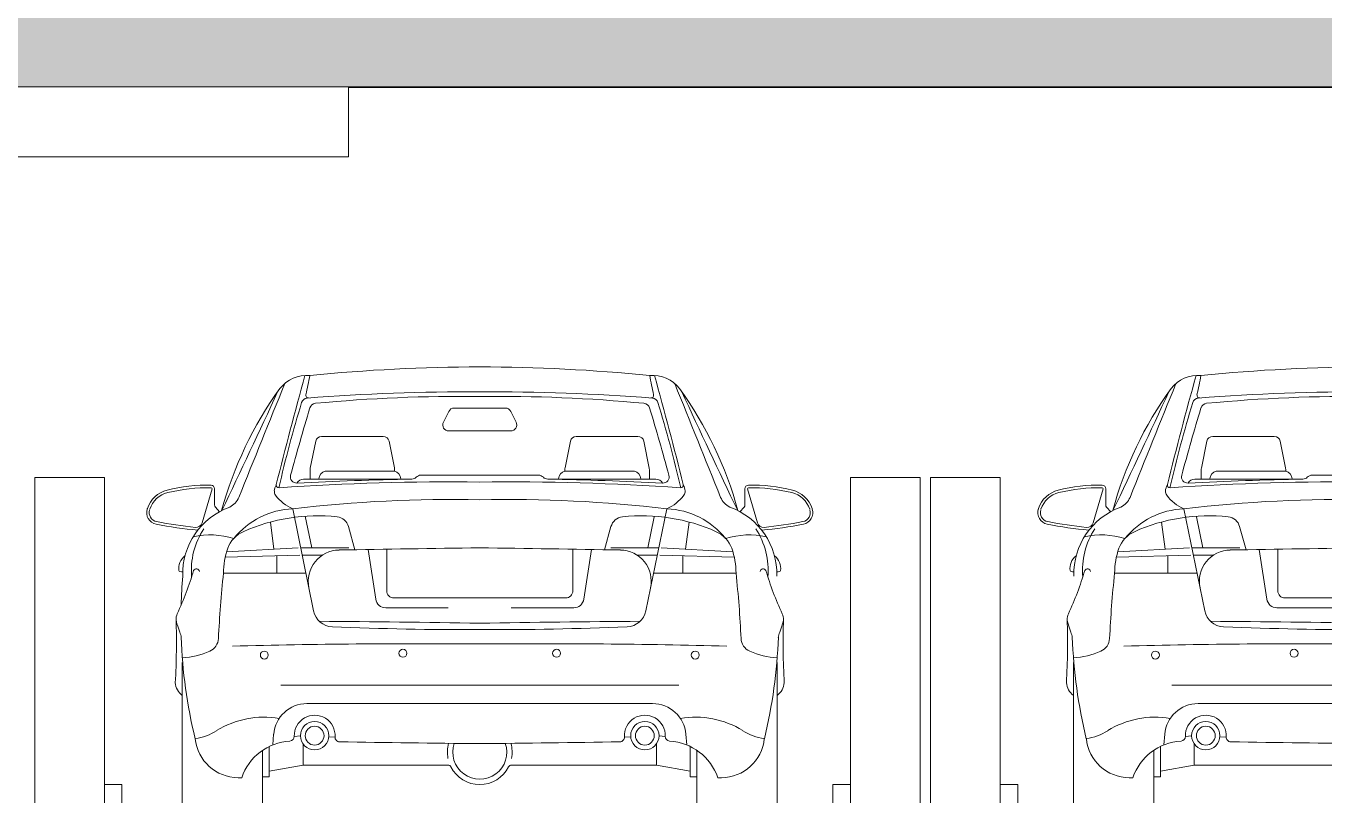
# Model space of a CAD drawing. Header units: millimetres. Extents: x 51154 to 151340, y -24069 to 30962.
# Drawn here: x 111106 to 114830, y -8380 to -6175 of the extents above; entities that cross this region are included whole.
import ezdxf

# ---------------------------------------------------------------- set-up
doc = ezdxf.new("R2010")
doc.units = ezdxf.units.MM
doc.layers.add('Парковка-1', color=7, linetype='Continuous', lineweight=9, true_color=0xaaaaaa)
doc.layers.add('Элементы узлов-1', color=7, linetype='Continuous', lineweight=9, true_color=0xaaaaaa)
for name, color, linetype, lineweight in [('Перекрытия', 7, 'Continuous', 9), ('Стены', 7, 'Continuous', 9), ('Структура _1_', 7, 'Continuous', 18), ('Штриховка разреза-2', 7, 'Continuous', 9)]:
    doc.layers.add(name, color=color, linetype=linetype, lineweight=lineweight)

# ---------------------------------------------------------------- blocks, each defined once
blk = doc.blocks.new('Прк_Свб_Механизированная парковка_Параллельная - Прк_Свб_Механизированная парковка_Параллельная-V283-Разрез 1-1')
at = {"layer": 'Парковка-1'}
for p, q in [((111130.7, -9950), (111130.7, -7470)), ((111330.7, -7470), (111130.7, -7470)), ((111330.7, -7470), (111330.7, -9950)), ((113470.7, -9950), (113470.7, -7470)), ((113670.7, -7470), (113470.7, -7470)), ((113670.7, -7470), (113670.7, -9950)), ((111380.7, -8350), (111330.7, -8350)), ((111330.7, -8350), (111330.7, -8600)), ((111380.7, -8539.9), (111380.7, -8350)), ((113470.7, -8350), (113420.7, -8350)), ((113420.7, -8350), (113420.7, -8539.9)), ((113470.7, -8600), (113470.7, -8350))]:
    blk.add_line(p, q, dxfattribs=at)
blk.add_arc((113191.6, -7612.4), 171.1, 17.6183, 18.326, dxfattribs=at)
at = {"layer": 'Элементы узлов-1'}
for p, q in [((112318.5, -7280.3), (112303.1, -7311.3)), ((112334, -7270.7), (112407.5, -7270.7)), ((112407.5, -7270.7), (112480.9, -7270.7)), ((112496.4, -7280.3), (112511.8, -7311.3)), ((111921.3, -7443), (111936.8, -7365.9)), ((112130.4, -7352), (111953.8, -7352)), ((112162.7, -7442.2), (112147.3, -7365.9)), ((112407.5, -7336.3), (112318.6, -7336.3)), ((112496.4, -7336.3), (112407.5, -7336.3)), ((112652.2, -7442.2), (112667.6, -7365.9)), ((112684.5, -7352), (112861.1, -7352)), ((112893.6, -7443), (112878.1, -7365.9)), ((111920.9, -7474.5), (111920.9, -7446.5)), ((112163.1, -7451.6), (112163.1, -7445.6)), ((112651.8, -7451.6), (112651.8, -7445.6)), ((112894, -7474.5), (112894, -7446.5)), ((112212.6, -7474.5), (111902.2, -7474.5)), ((111963.8, -7451.6), (112163.1, -7451.6)), ((112238.9, -7462.8), (112407.5, -7462.8)), ((112407.5, -7462.8), (112576, -7462.8)), ((112602.3, -7474.5), (112912.7, -7474.5)), ((112851.1, -7451.6), (112651.8, -7451.6)), ((111639.5, -7502.2), (111611.1, -7599.8)), ((111646.8, -7502.2), (111646.8, -7548)), ((113168.1, -7502.2), (113168.1, -7548)), ((113175.5, -7502.2), (113203.8, -7599.8)), ((111649.3, -7554.8), (111661, -7568)), ((111870.8, -7559.5), (111930.8, -7852.2)), ((112944.1, -7559.5), (112884.1, -7852.2)), ((113165.6, -7554.8), (113153.9, -7568)), ((111906.8, -7580.9), (111925.3, -7671.6)), ((112907.8, -7582.4), (112889.6, -7671.6)), ((111807, -7597.5), (111816.9, -7675.5)), ((112049.4, -7676.9), (112031, -7610.7)), ((112765.5, -7676.9), (112783.9, -7610.7)), ((113007.9, -7597.5), (112998, -7675.5)), ((111891.2, -7692.7), (111677.2, -7698.3)), ((111886.8, -7671.6), (111681.3, -7682.9)), ((111825.1, -7694.4), (111825.1, -7744.3)), ((112031.5, -7671.6), (111893.8, -7671.6)), ((111898.1, -7692.7), (111955.9, -7692.7)), ((112108.9, -7818.7), (112087.2, -7676.3)), ((112140.6, -7675.4), (112140.6, -7795)), ((112674.3, -7675.4), (112674.3, -7795)), ((112706, -7818.7), (112727.7, -7676.3)), ((112783.4, -7671.6), (112921.1, -7671.6)), ((112916.8, -7692.7), (112859, -7692.7)), ((112923.7, -7692.7), (113137.7, -7698.3)), ((112928.1, -7671.6), (113133.6, -7682.9)), ((112989.8, -7694.4), (112989.8, -7744.3)), ((111672.3, -7744.3), (111908.7, -7744.3)), ((113142.6, -7744.3), (112906.2, -7744.3)), ((112407.5, -7815.2), (112160.9, -7815.2)), ((112654.1, -7815.2), (112407.5, -7815.2)), ((112317.3, -7843.5), (112137.8, -7843.5)), ((112497.6, -7843.5), (112677.1, -7843.5)), ((111554.1, -8506.5), (111554.1, -8000.8)), ((113260.8, -8506.5), (113260.8, -8000.8)), ((111836.8, -8065.8), (112407.5, -8065.8)), ((112407.5, -8065.8), (112978.1, -8065.8)), ((111911.7, -8118.1), (112407.5, -8118.1)), ((112407.5, -8118.1), (112903.3, -8118.1)), ((111816.2, -8206.1), (111813.7, -8236.7)), ((111893.1, -8210.2), (111875.2, -8212.4)), ((111992.3, -8214.6), (111974.3, -8213.3)), ((112822.6, -8214.6), (112840.6, -8213.3)), ((112921.8, -8210.2), (112939.7, -8212.4)), ((112998.7, -8206.1), (113001.2, -8236.7)), ((111784.5, -8252.3), (111784.5, -8506.5)), ((111803.6, -8328.4), (111803.6, -8241.2)), ((111900.6, -8294.9), (111900.6, -8233.7)), ((112914.3, -8294.9), (112914.3, -8233.7)), ((113011.3, -8328.4), (113011.3, -8241.2)), ((113030.4, -8252.3), (113030.4, -8506.5)), ((111803.6, -8311.9), (111900.6, -8294.9)), ((111900.6, -8294.9), (112316.7, -8294.9)), ((112914.3, -8294.9), (112498.3, -8294.9)), ((113011.3, -8311.9), (112914.3, -8294.9)), ((111714.2, -8330.8), (111724.5, -8330.8)), ((111784.5, -8328.4), (111803.6, -8328.4)), ((113030.4, -8328.4), (113011.3, -8328.4)), ((113100.7, -8330.8), (113090.4, -8330.8))]:
    blk.add_line(p, q, dxfattribs=at)
for centre, radius in [((111789.4, -7979), 11.4), ((112187, -7974), 11.4), ((112627.9, -7974), 11.4), ((113025.5, -7979), 11.4), ((111933.8, -8210.2), 40.6), ((111933.8, -8210.2), 27), ((112881.1, -8210.2), 40.6), ((112881.1, -8210.2), 27)]:
    blk.add_circle(centre, radius, dxfattribs=at)
for centre, radius, start, end in [((122880.6, -10232.6), 11391.9, 164.4425, 166.06975), ((111912.4, -7276.9), 99.9, 85.7838, 141.6623), ((111144.3, -7048.9), 786, 346.4979, 350.6005), ((112411, -12087.1), 4934.3, 90.0409, 95.713), ((112403.9, -12087.1), 4934.3, 84.287, 89.9591), ((112902.5, -7276.9), 99.9, 38.3377, 94.2162), ((113670.6, -7048.9), 786, 189.3995, 193.5021), ((101934.3, -10232.6), 11391.9, 13.93025, 15.5575), ((112704.7, -7845.6), 1075, 144.0802, 164.861), ((93615.5, 1133.6), 20038.2, 334.27309, 335.34979), ((163027.5, -28019.4), 55251.7, 157.86428, 158.22937), ((112374, -13110.7), 5886.7, 89.67465, 94.50007), ((112440.9, -13110.7), 5886.7, 85.49993, 90.32535), ((61787.4, -28019.4), 55251.7, 21.77063, 22.13572), ((112110.2, -7845.6), 1075, 15.139, 35.9198), ((131199.4, 1133.6), 20038.2, 204.65021, 205.72691), ((115416, -8326.4), 3679.1, 163.0632, 167.011), ((111913.5, -7259.8), 17.8, 94.5001, 163.0632), ((111916, -7234.2), 7.59, 166.4979, 274.4568), ((111938.1, -7275.7), 18.8, 95.4501, 163.2127), ((112354.1, -11635.8), 4398.6, 89.305, 95.4501), ((112460.8, -11635.8), 4398.6, 84.5499, 90.695), ((112876.8, -7275.7), 18.8, 16.7873, 84.5499), ((112898.9, -7234.2), 7.59, 265.5432, 13.5021), ((112901.4, -7259.8), 17.8, 16.9368, 85.4999), ((109398.9, -8326.4), 3679.1, 12.989, 16.9368), ((118963.8, -9395.2), 7357.2, 163.21267, 164.77719), ((112334, -7288), 17.3, 90, 153.5465), ((112480.9, -7288), 17.3, 26.4535, 90), ((105851.1, -9395.2), 7357.2, 15.22281, 16.78733), ((112318.6, -7319), 17.3, 153.5465, 270), ((112496.4, -7319), 17.3, 270, 26.4535), ((111953.8, -7369.3), 17.3, 90, 168.5881), ((112130.4, -7369.3), 17.3, 11.4119, 90), ((112684.5, -7369.3), 17.3, 90, 168.5881), ((112861.1, -7369.3), 17.3, 11.4119, 90), ((111938.2, -7446.5), 17.3, 168.5881, 180), ((112145.8, -7445.6), 17.3, 0, 11.4119), ((112669.1, -7445.6), 17.3, 168.5881, 180), ((112876.7, -7446.5), 17.3, 0, 11.4119), ((112322.5, -14525.7), 7043.4, 89.3093, 93.99662), ((111881.9, -7468.1), 17.8, 164.7772, 273.0474), ((111902.2, -7496.7), 22.2, 90.0461, 150.7436), ((112348.6, -16234.3), 8760.8, 90.88947, 93.04741), ((111971.1, -7476.1), 25.6, 106.4998, 173.9283), ((112155.8, -7476.1), 25.6, 6.0717, 73.5002), ((112212.3, -7456.7), 17.8, 270.8895, 315.2014), ((112240.7, -7484.9), 22.2, 94.4926, 135.2014), ((112492.4, -14525.7), 7043.4, 86.00338, 90.6907), ((112574.2, -7484.9), 22.2, 44.7986, 85.5074), ((112602.6, -7456.7), 17.8, 224.7986, 269.1105), ((112466.3, -16234.3), 8760.8, 86.95259, 89.11053), ((112659.1, -7476.1), 25.6, 106.4998, 173.9283), ((112843.8, -7476.1), 25.6, 6.0717, 73.5002), ((112912.7, -7496.7), 22.2, 29.2564, 89.9539), ((112933, -7468.1), 17.8, 266.9526, 15.2228), ((111530, -7583.7), 80, 104.0957, 161.674), ((111530, -7583.7), 72.7, 104.0957, 161.674), ((111626.4, -7967.5), 475.7, 88.7503, 104.0957), ((111626.4, -7967.5), 468.3, 88.7503, 104.0957), ((111636.5, -7502.2), 2.91, 360, 88.7503), ((111636.5, -7502.2), 10.2, 0, 88.7503), ((111835.9, -7509.9), 17.8, 175.6295, 217.0304), ((111855.7, -7511.4), 37.7, 148.8459, 175.6295), ((111921.3, -7445.5), 124.7, 217.0304, 246.1166), ((111831.1, -7491.9), 7.59, 166.0697, 273.9966), ((112893.6, -7445.5), 124.7, 293.8834, 322.9696), ((112983.8, -7491.9), 7.59, 266.0034, 13.9303), ((112959.2, -7511.4), 37.7, 4.3705, 31.1541), ((112979, -7509.9), 17.8, 322.9696, 4.3705), ((113178.4, -7502.2), 10.2, 91.2497, 180), ((113178.4, -7502.2), 2.91, 91.2497, 180), ((113188.5, -7967.5), 475.7, 75.9043, 91.2497), ((113188.5, -7967.5), 468.3, 75.9043, 91.2497), ((113284.9, -7583.7), 72.7, 18.326, 75.9043), ((113284.9, -7583.7), 80, 18.326, 75.9043), ((111616.5, -7612.4), 171.1, 161.674, 162.3817), ((111757.4, -7745.5), 202, 109.397, 181.9623), ((111657, -7548), 10.2, 180, 221.428), ((111662.1, -7502.2), 59.8, 298.1193, 335.5163), ((111880.6, -7788.9), 229.6, 92.4534, 141.0622), ((112322.9, -11403.5), 3870.5, 88.7475, 96.7073), ((112492.1, -11403.5), 3870.5, 83.2927, 91.2525), ((112934.3, -7788.9), 229.6, 38.9378, 87.5466), ((113152.8, -7502.2), 59.8, 204.4837, 241.8807), ((113057.5, -7745.5), 202, 358.0377, 70.603), ((113157.9, -7548), 10.2, 318.572, 0), ((113198.4, -7612.4), 171.1, 17.6183, 18.326), ((111485.4, -7570.7), 33.5, 162.3817, 258.997), ((111485.4, -7570.7), 26.2, 162.3817, 258.997), ((111718.3, -6372.9), 1246.4, 258.997, 264.1692), ((111942.2, -8101.4), 521.7, 83.8593, 114.1135), ((111993.9, -7621), 38.5, 15.5227, 83.8593), ((112821, -7621), 38.5, 96.1407, 164.4773), ((112872.7, -8101.4), 521.7, 65.8865, 96.1407), ((113096.6, -6372.9), 1246.4, 275.8308, 281.003), ((113329.5, -7570.7), 26.2, 281.003, 17.6183), ((113329.5, -7570.7), 33.5, 281.003, 17.6183), ((111718.3, -6372.9), 1253.8, 258.997, 264.5122), ((111797.8, -7736.2), 217.7, 146.8264, 184.9502), ((111593.5, -7594.7), 18.3, 264.1692, 343.8085), ((111763.2, -7701.6), 83.7, 114.1135, 159.9948), ((113051.7, -7701.6), 83.7, 20.0052, 65.8865), ((113017.1, -7736.2), 217.7, 355.0498, 33.1736), ((113221.4, -7594.7), 18.3, 196.1915, 275.8308), ((113096.6, -6372.9), 1253.8, 275.4878, 281.003), ((111634.3, -7866.1), 231.6, 72.9961, 102.2038), ((113180.6, -7866.1), 231.6, 77.7962, 107.0039), ((111588.9, -7730.6), 44.9, 127.0648, 188.1795), ((111876.5, -7742.8), 204.2, 159.9948, 180.4078), ((112005.7, -7768), 90.2, 91.0763, 191.5926), ((113021.3, -61829.6), 54161.4, 90.64943, 91.0763), ((111793.6, -61829.6), 54161.4, 88.9237, 89.35057), ((112809.2, -7768), 90.2, 348.4074, 88.9237), ((112938.4, -7742.8), 204.2, 359.5922, 20.0052), ((113226, -7730.6), 44.9, 351.8205, 52.9352), ((110738, -7487.2), 884.4, 335.0061, 343.6424), ((111547.7, -7736.5), 3.27, 188.1795, 265.5447), ((111557.7, -7608.5), 131.7, 265.5447, 269.0311), ((111594.5, -7741.1), 9.21, 13.0469, 148.7544), ((114697.2, -8072.1), 3042.6, 173.8158, 177.3495), ((110117.7, -8072.1), 3042.6, 2.6505, 6.1842), ((113220.4, -7741.1), 9.21, 31.2456, 166.9531), ((114076.9, -7487.2), 884.4, 196.3576, 204.9939), ((113257.2, -7608.5), 131.7, 270.9689, 274.4553), ((113267.2, -7736.5), 3.27, 274.4553, 351.8205), ((112987.5, -7877.8), 1437.5, 174.9976, 178.3487), ((112137.8, -7814.3), 29.2, 188.6953, 270), ((112160.8, -7795), 20.3, 180, 270.0801), ((112654.1, -7795), 20.3, 269.9199, 0), ((112677.1, -7814.3), 29.2, 270, 351.3047), ((111987, -7840.6), 57.4, 191.5926, 267.5409), ((112827.9, -7840.6), 57.4, 272.4591, 348.4074), ((109510.2, -7943.2), 2027.1, 356.7448, 1.8553), ((111572.9, -7876.4), 36.7, 155.0061, 181.8553), ((111652, -51984.7), 44103.4, 89.01848, 89.61606), ((113162.9, -51984.7), 44103.4, 90.38394, 90.98152), ((113242, -7876.4), 36.7, 358.1447, 24.9939), ((115304.8, -7943.2), 2027.1, 178.1447, 183.2552), ((112987.5, -7877.8), 1437.5, 181.9837, 193.7227), ((111615.7, -7929.4), 42.2, 293.9425, 357.3495), ((112364.8, 954.7), 8860.8, 267.54087, 270.27596), ((112450.1, 954.7), 8860.8, 269.72404, 272.45913), ((113199.2, -7929.4), 42.2, 182.6505, 246.0575), ((111827.4, -7877.8), 1437.5, 346.2773, 358.0163), ((111541.3, -7762), 225.4, 273.2699, 293.9425), ((112222.1, -27232), 19285.6, 89.44927, 91.55649), ((112592.8, -27232), 19285.6, 88.44351, 90.55073), ((113273.6, -7762), 225.4, 246.0575, 266.7301), ((111584.3, -8054.6), 50.4, 184.2077, 233.2585), ((113230.6, -8054.6), 50.4, 306.7415, 355.7923), ((111911.7, -8213.9), 95.7, 90, 175.3467), ((112903.3, -8213.9), 95.7, 4.6533, 90), ((111933.8, -8210.2), 58.6, 356.4752, 181.7411), ((112881.1, -8210.2), 58.6, 358.2589, 183.5248), ((111788.9, -8415.3), 258.3, 80.3869, 121.8355), ((113026, -8415.3), 258.3, 58.1645, 99.6131), ((111573.9, -8078), 141.8, 276.9357, 303.7276), ((111715.1, -8206.2), 124.6, 185.7841, 269.5996), ((111872.4, -8381.6), 156.4, 93.5063, 161.053), ((111862, -8212.4), 13.2, 273.5063, 1.7411), ((112005.5, -8214.6), 13.2, 176.4752, 269.02), ((112779.2, 37013.8), 45248.2, 269.01996, 269.52932), ((112035.8, 37013.8), 45248.2, 270.47068, 270.98004), ((112809.5, -8214.6), 13.2, 270.98, 3.5248), ((112952.9, -8212.4), 13.2, 178.2589, 266.4937), ((112942.5, -8381.6), 156.4, 18.947, 86.4937), ((113099.8, -8206.2), 124.6, 270.4004, 354.2159), ((113241, -8078), 141.8, 236.2724, 263.0643), ((112407.5, -8257.6), 92.9, 164.039, 190.9633), ((112407.5, -8257.6), 77.5, 160.8842, 19.1158), ((112407.5, -8257.6), 92.9, 349.0367, 15.961), ((112316.7, -8303.8), 8.95, 26.9755, 90), ((112407.5, -8257.6), 92.9, 206.9755, 333.0245), ((112498.3, -8303.8), 8.95, 90, 153.0245)]:
    blk.add_arc(centre, radius, start, end, dxfattribs=at)
for points in [[(111536.2, -7877.6), (111536.2, -7877.6), (111536.6, -7886), (111542.4, -7897.5), (111546.7, -7914.5), (111550.9, -7923.4), (111550.9, -7928.8)], [(113278.7, -7877.6), (113278.7, -7877.6), (113278.3, -7886), (113272.5, -7897.5), (113268.2, -7914.5), (113264, -7923.4), (113264, -7928.8)]]:
    blk.add_open_spline(points, degree=3, knots=[0, 0, 0, 0, 0.00003, 25.19519, 36.938224, 53.287819, 53.287819, 53.287819, 53.287819], dxfattribs=at)
blk = doc.blocks.new('Прк_Свб_Механизированная парковка_Параллельная - Прк_Свб_Механизированная парковка_Параллельная-V284-Разрез 1-1')
at = {"layer": 'Парковка-1'}
for p, q in [((113700.7, -9950), (113700.7, -7470)), ((113900.7, -7470), (113700.7, -7470)), ((113900.7, -7470), (113900.7, -9950)), ((113950.7, -8350), (113900.7, -8350)), ((113900.7, -8350), (113900.7, -8600)), ((113950.7, -8539.9), (113950.7, -8350))]:
    blk.add_line(p, q, dxfattribs=at)
blk.add_arc((114179.8, -7612.4), 171.1, 161.674, 162.3817, dxfattribs=at)
at = {"layer": 'Элементы узлов-1'}
for p, q in [((114477.8, -7443), (114493.3, -7365.9)), ((114686.8, -7352), (114510.3, -7352)), ((114719.2, -7442.2), (114703.8, -7365.9)), ((114477.4, -7474.5), (114477.4, -7446.5)), ((114719.6, -7451.6), (114719.6, -7445.6)), ((114769.1, -7474.5), (114458.6, -7474.5)), ((114520.3, -7451.6), (114719.6, -7451.6)), ((114963.9, -7462.8), (114795.4, -7462.8)), ((114195.9, -7502.2), (114167.6, -7599.8)), ((114203.3, -7502.2), (114203.3, -7548)), ((114205.8, -7554.8), (114217.5, -7568)), ((114427.3, -7559.5), (114487.3, -7852.2)), ((114463.6, -7582.4), (114481.8, -7671.6)), ((114363.5, -7597.5), (114373.4, -7675.5)), ((114605.8, -7676.9), (114587.5, -7610.7)), ((114447.6, -7692.7), (114233.7, -7698.3)), ((114443.3, -7671.6), (114237.8, -7682.9)), ((114381.6, -7694.4), (114381.6, -7744.3)), ((114588, -7671.6), (114450.3, -7671.6)), ((114454.6, -7692.7), (114512.4, -7692.7)), ((114665.4, -7818.7), (114643.6, -7676.3)), ((114697, -7675.4), (114697, -7795)), ((114228.8, -7744.3), (114465.2, -7744.3)), ((114717.3, -7815.2), (114963.9, -7815.2)), ((114873.7, -7843.5), (114694.3, -7843.5)), ((114110.6, -8506.5), (114110.6, -8000.8)), ((114963.9, -8065.8), (114393.3, -8065.8)), ((114963.9, -8118.1), (114468.1, -8118.1)), ((114372.7, -8206.1), (114370.2, -8236.7)), ((114449.6, -8210.2), (114431.7, -8212.4)), ((114548.7, -8214.6), (114530.8, -8213.3)), ((114341, -8252.3), (114341, -8506.5)), ((114360.1, -8328.4), (114360.1, -8241.2)), ((114457.1, -8294.9), (114457.1, -8233.7)), ((114360.1, -8311.9), (114457.1, -8294.9)), ((114457.1, -8294.9), (114873.1, -8294.9)), ((114270.7, -8330.8), (114281, -8330.8)), ((114341, -8328.4), (114360.1, -8328.4))]:
    blk.add_line(p, q, dxfattribs=at)
for centre, radius in [((114345.8, -7979), 11.4), ((114743.5, -7974), 11.4), ((114490.3, -8210.2), 40.6), ((114490.3, -8210.2), 27)]:
    blk.add_circle(centre, radius, dxfattribs=at)
for centre, radius, start, end in [((125437.1, -10232.6), 11391.9, 164.4425, 166.06975), ((114468.9, -7276.9), 99.9, 85.7838, 141.6623), ((113700.8, -7048.9), 786, 346.4979, 350.6005), ((114967.5, -12087.1), 4934.3, 90.0409, 95.713), ((115261.1, -7845.6), 1075, 144.0802, 164.861), ((96172, 1133.6), 20038.2, 334.27309, 335.34979), ((165583.9, -28019.4), 55251.7, 157.86428, 158.22937), ((114930.5, -13110.7), 5886.7, 89.67465, 94.50007), ((117972.5, -8326.4), 3679.1, 163.0632, 167.011), ((114470, -7259.8), 17.8, 94.5001, 163.0632), ((114472.5, -7234.2), 7.59, 166.4979, 274.4568), ((114494.6, -7275.7), 18.8, 95.4501, 163.2127), ((114910.6, -11635.8), 4398.6, 89.305, 95.4501), ((121520.2, -9395.2), 7357.2, 163.21267, 164.77719), ((114510.3, -7369.3), 17.3, 90, 168.5881), ((114686.8, -7369.3), 17.3, 11.4119, 90), ((114494.7, -7446.5), 17.3, 168.5881, 180), ((114702.2, -7445.6), 17.3, 0, 11.4119), ((114879, -14525.7), 7043.4, 89.3093, 93.99662), ((114438.4, -7468.1), 17.8, 164.7772, 273.0474), ((114458.7, -7496.7), 22.2, 90.0461, 150.7436), ((114905.1, -16234.3), 8760.8, 90.88947, 93.04741), ((114527.5, -7476.1), 25.6, 106.4998, 173.9283), ((114712.3, -7476.1), 25.6, 6.0717, 73.5002), ((114768.8, -7456.7), 17.8, 270.8895, 315.2014), ((114797.1, -7484.9), 22.2, 94.4926, 135.2014), ((114086.5, -7583.7), 80, 104.0957, 161.674), ((114086.5, -7583.7), 72.7, 104.0957, 161.674), ((114182.9, -7967.5), 475.7, 88.7503, 104.0957), ((114182.9, -7967.5), 468.3, 88.7503, 104.0957), ((114193, -7502.2), 2.91, 360, 88.7503), ((114193, -7502.2), 10.2, 0, 88.7503), ((114392.4, -7509.9), 17.8, 175.6295, 217.0304), ((114412.2, -7511.4), 37.7, 148.8459, 175.6295), ((114477.7, -7445.5), 124.7, 217.0304, 246.1166), ((114387.6, -7491.9), 7.59, 166.0697, 273.9966), ((114173, -7612.4), 171.1, 161.674, 162.3817), ((114313.9, -7745.5), 202, 109.397, 181.9623), ((114213.5, -7548), 10.2, 180, 221.428), ((114218.6, -7502.2), 59.8, 298.1193, 335.5163), ((114437.1, -7788.9), 229.6, 92.4534, 141.0622), ((114879.3, -11403.5), 3870.5, 88.7475, 96.7073), ((114041.8, -7570.7), 33.5, 162.3817, 258.997), ((114041.8, -7570.7), 26.2, 162.3817, 258.997), ((114274.7, -6372.9), 1246.4, 258.997, 264.1692), ((114498.7, -8101.4), 521.7, 83.8593, 114.1135), ((114550.4, -7621), 38.5, 15.5227, 83.8593), ((114274.7, -6372.9), 1253.8, 258.997, 264.5122), ((114354.3, -7736.2), 217.7, 146.8264, 184.9502), ((114150, -7594.7), 18.3, 264.1692, 343.8085), ((114319.7, -7701.6), 83.7, 114.1135, 159.9948), ((114190.7, -7866.1), 231.6, 72.9961, 102.2038), ((114145.4, -7730.6), 44.9, 127.0648, 188.1795), ((114433, -7742.8), 204.2, 159.9948, 180.4078), ((114562.2, -7768), 90.2, 91.0763, 191.5926), ((115577.8, -61829.6), 54161.4, 90.64943, 91.0763), ((113294.5, -7487.2), 884.4, 335.0061, 343.6424), ((114104.2, -7736.5), 3.27, 188.1795, 265.5447), ((114114.2, -7608.5), 131.7, 265.5447, 269.0311), ((114151, -7741.1), 9.21, 13.0469, 148.7544), ((117253.7, -8072.1), 3042.6, 173.8158, 177.3495), ((114694.3, -7814.3), 29.2, 188.6953, 270), ((114717.3, -7795), 20.3, 180, 270.0801), ((114543.5, -7840.6), 57.4, 191.5926, 267.5409), ((112066.6, -7943.2), 2027.1, 356.7448, 1.8553), ((114129.4, -7876.4), 36.7, 155.0061, 181.8553), ((114208.4, -51984.7), 44103.4, 89.01848, 89.61606), ((115544, -7877.8), 1437.5, 181.9837, 193.7227), ((114172.1, -7929.4), 42.2, 293.9425, 357.3495), ((114921.3, 954.7), 8860.8, 267.54087, 270.27596), ((114097.8, -7762), 225.4, 273.2699, 293.9425), ((114778.6, -27232), 19285.6, 89.44927, 91.55649), ((114140.8, -8054.6), 50.4, 184.2077, 233.2585), ((114468.1, -8213.9), 95.7, 90, 175.3467), ((114490.3, -8210.2), 58.6, 356.4752, 181.7411), ((114345.4, -8415.3), 258.3, 80.3869, 121.8355), ((114130.4, -8078), 141.8, 276.9357, 303.7276), ((114271.6, -8206.2), 124.6, 185.7841, 269.5996), ((114428.8, -8381.6), 156.4, 93.5063, 161.053), ((114418.5, -8212.4), 13.2, 273.5063, 1.7411), ((114561.9, -8214.6), 13.2, 176.4752, 269.02), ((115335.6, 37013.8), 45248.2, 269.01996, 269.52932)]:
    blk.add_arc(centre, radius, start, end, dxfattribs=at)
blk.add_open_spline([(114092.7, -7877.6), (114092.7, -7877.6), (114093.1, -7886), (114098.9, -7897.5), (114103.1, -7914.5), (114107.4, -7923.4), (114107.4, -7928.8)], degree=3, knots=[0, 0, 0, 0, 0.00003, 25.19519, 36.938224, 53.287819, 53.287819, 53.287819, 53.287819], dxfattribs=at)

msp = doc.modelspace()

# ---------------------------------------------------------------- hatches: boundary and pattern name
at = {"layer": 'Штриховка разреза-2'}
h = msp.add_hatch(dxfattribs=at)
h.set_pattern_fill('FP_2', color=256, style=0, pattern_type=2)
h.set_pattern_definition([(45, (99498.54, 6475), (-424.264, 424.264), [600, -100, 20, -100]), (45, (99498.54, 6899), (-424.264, 424.264), [])])
h.paths.add_polyline_path([(116811.8, -6350), (141820.5, -6350), (141820.5, -6100), (104181.6, -6100), (104181.6, -6350), (115284.9, -6350)], flags=0)
h.paths.add_polyline_path([(59170.2, -6350), (67441.6, -6350), (67441.6, -6100), (59031.6, -6100), (59031.6, -6350)], flags=0)
h.paths.add_polyline_path([(67951.6, -6350), (82081.6, -6350), (82081.6, -6100), (67951.6, -6100)], flags=0)

# ---------------------------------------------------------------- linework, layer by layer
at = {"layer": 'Перекрытия'}
for p, q in [((108630.9, -6350), (112030.9, -6350)), ((108830.9, -6350), (111830.9, -6350)), ((112030.9, -6350), (112030.9, -6550)), ((112030.9, -6550), (110581.6, -6550)), ((111830.9, -6550), (110581.6, -6550))]:
    msp.add_line(p, q, dxfattribs=at)
at = {"layer": 'Стены'}
msp.add_line((112030.9, -6351), (115230.9, -6351), dxfattribs=at)
at = {"layer": 'Структура _1_'}
msp.add_line((104481.6, -6350), (141820.5, -6350), dxfattribs=at)

# ---------------------------------------------------------------- block references
at = {"layer": 'Парковка-1'}
for name in ['Прк_Свб_Механизированная парковка_Параллельная - Прк_Свб_Механизированная парковка_Параллельная-V283-Разрез 1-1', 'Прк_Свб_Механизированная парковка_Параллельная - Прк_Свб_Механизированная парковка_Параллельная-V284-Разрез 1-1']:
    msp.add_blockref(name, (0, 0), dxfattribs=at)

doc.saveas('drawing.dxf')
